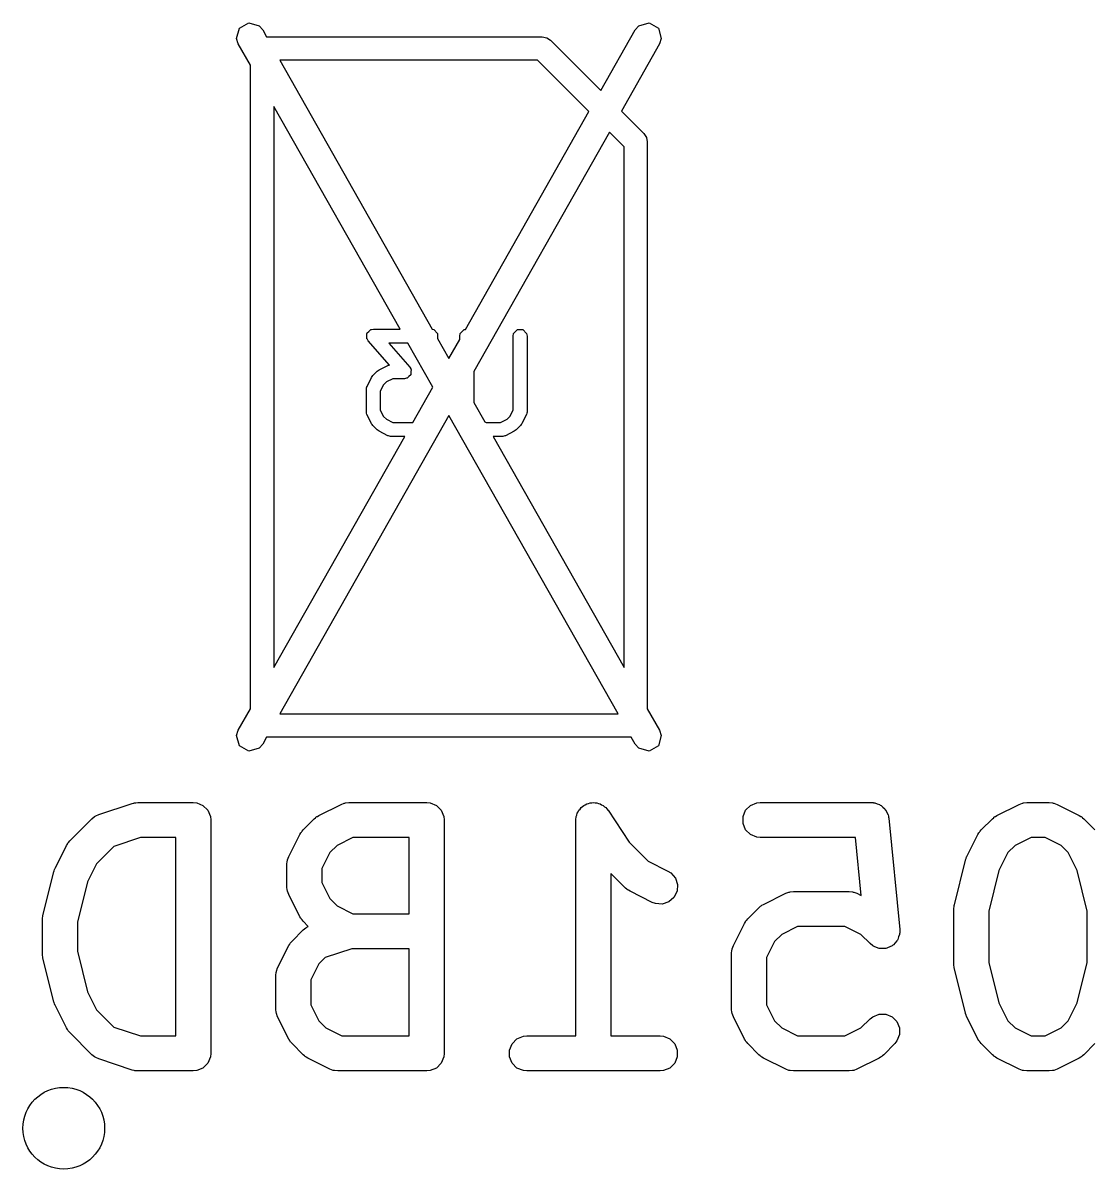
# Model space of a CAD drawing. Extents: x -0.08 to 1.99, y 0.07 to 3.69.
# Drawn here: x 1.0207 to 1.2008, y 3.1819 to 3.3752 of the extents above; entities that cross this region are included whole.
import ezdxf

# ---------------------------------------------------------------- set-up
doc = ezdxf.new("R2010")
doc.units = 0
doc.header["$MEASUREMENT"] = 0
doc.layers.add('BLACK', color=7, linetype='CONTINUOUS')

msp = doc.modelspace()

# ---------------------------------------------------------------- linework, layer by layer
at = {"layer": 'BLACK', "linetype": 'CONTINUOUS'}
for p, q in [((1.05719, 3.37429), (1.05877, 3.37518)), ((1.05877, 3.37518), (1.06051, 3.3747)), ((1.12453, 3.3747), (1.12627, 3.37518)), ((1.12627, 3.37518), (1.12785, 3.37429)), ((1.05671, 3.37255), (1.05719, 3.37429)), ((1.06051, 3.3747), (1.06111, 3.374)), ((1.06111, 3.374), (1.06177, 3.37283)), ((1.11814, 3.36378), (1.12393, 3.374)), ((1.12393, 3.374), (1.12453, 3.3747)), ((1.12785, 3.37429), (1.12833, 3.37255)), ((1.057, 3.37167), (1.05671, 3.37255)), ((1.05906, 3.36804), (1.057, 3.37167)), ((1.06177, 3.37283), (1.10827, 3.37283)), ((1.10827, 3.37283), (1.10902, 3.37268)), ((1.10902, 3.37268), (1.10966, 3.37226)), ((1.10966, 3.37226), (1.11814, 3.36378)), ((1.12804, 3.37167), (1.1216, 3.36031)), ((1.12833, 3.37255), (1.12804, 3.37167)), ((1.05906, 3.25952), (1.05906, 3.36804)), ((1.064, 3.3689), (1.08972, 3.32351)), ((1.10745, 3.3689), (1.064, 3.3689)), ((1.11612, 3.36023), (1.10745, 3.3689)), ((1.08427, 3.32355), (1.06299, 3.3611)), ((1.06299, 3.3611), (1.06299, 3.26646)), ((1.09529, 3.32346), (1.11612, 3.36023)), ((1.1216, 3.36031), (1.12541, 3.35651)), ((1.11959, 3.35676), (1.0967, 3.31637)), ((1.12205, 3.3543), (1.11959, 3.35676)), ((1.12541, 3.35651), (1.12583, 3.35587)), ((1.12583, 3.35587), (1.12583, 3.35587)), ((1.12583, 3.35587), (1.12598, 3.35512)), ((1.12205, 3.26646), (1.12205, 3.3543)), ((1.12598, 3.35512), (1.12598, 3.25952)), ((1.07868, 3.32282), (1.07871, 3.32285)), ((1.07868, 3.3224), (1.07868, 3.32282)), ((1.07871, 3.32289), (1.07903, 3.32316)), ((1.07871, 3.32285), (1.07871, 3.32289)), ((1.07903, 3.32316), (1.07932, 3.32346)), ((1.07932, 3.32346), (1.07937, 3.32347)), ((1.07937, 3.32347), (1.07939, 3.32348)), ((1.07939, 3.32348), (1.07944, 3.32348)), ((1.07944, 3.32348), (1.07977, 3.32355)), ((1.07977, 3.32355), (1.08427, 3.32355)), ((1.08972, 3.32351), (1.08997, 3.32346)), ((1.08997, 3.32346), (1.09061, 3.32282)), ((1.09061, 3.32282), (1.09061, 3.32194)), ((1.09434, 3.32237), (1.09443, 3.32282)), ((1.09443, 3.32282), (1.09507, 3.32346)), ((1.09507, 3.32346), (1.09529, 3.32346)), ((1.10334, 3.32237), (1.10343, 3.32282)), ((1.10343, 3.32282), (1.10407, 3.32346)), ((1.10407, 3.32346), (1.10497, 3.32346)), ((1.10497, 3.32346), (1.10561, 3.32282)), ((1.10561, 3.32282), (1.1057, 3.32237)), ((1.07865, 3.32199), (1.07868, 3.3224)), ((1.07868, 3.32194), (1.07865, 3.32199)), ((1.07868, 3.32191), (1.07868, 3.32194)), ((1.07871, 3.32188), (1.07868, 3.32191)), ((1.07888, 3.32159), (1.07871, 3.32188)), ((1.08247, 3.31749), (1.07888, 3.32159)), ((1.08237, 3.32118), (1.08591, 3.31714)), ((1.08561, 3.32118), (1.08237, 3.32118)), ((1.0898, 3.31378), (1.08561, 3.32118)), ((1.09061, 3.32194), (1.09252, 3.31857)), ((1.09252, 3.31857), (1.09434, 3.32178)), ((1.09434, 3.32178), (1.09434, 3.32237)), ((1.10334, 3.3099), (1.10334, 3.32237)), ((1.1057, 3.32237), (1.1057, 3.30962)), ((1.08074, 3.31667), (1.08224, 3.31742)), ((1.08224, 3.31742), (1.0823, 3.31744)), ((1.0823, 3.31744), (1.08232, 3.31746)), ((1.08232, 3.31746), (1.08247, 3.31749)), ((1.08591, 3.31714), (1.08608, 3.31685)), ((1.08608, 3.31685), (1.08611, 3.31682)), ((1.07871, 3.31389), (1.07946, 3.31539)), ((1.07946, 3.31539), (1.07958, 3.31554)), ((1.07958, 3.31554), (1.07969, 3.3157)), ((1.07969, 3.3157), (1.08044, 3.31645)), ((1.08044, 3.31645), (1.08059, 3.31656)), ((1.08059, 3.31656), (1.08074, 3.31667)), ((1.08305, 3.31518), (1.08197, 3.31465)), ((1.08502, 3.31518), (1.08305, 3.31518)), ((1.08535, 3.31525), (1.08502, 3.31518)), ((1.0854, 3.31525), (1.08535, 3.31525)), ((1.08542, 3.31526), (1.0854, 3.31525)), ((1.08547, 3.31527), (1.08542, 3.31526)), ((1.08577, 3.31557), (1.08547, 3.31527)), ((1.08608, 3.31584), (1.08577, 3.31557)), ((1.08611, 3.31591), (1.08608, 3.31588)), ((1.08608, 3.31588), (1.08608, 3.31584)), ((1.08611, 3.31682), (1.08611, 3.31679)), ((1.08611, 3.31679), (1.08614, 3.31674)), ((1.08614, 3.31674), (1.08611, 3.31633)), ((1.08611, 3.31633), (1.08611, 3.31591)), ((1.0967, 3.31637), (1.0967, 3.31119)), ((1.07859, 3.31345), (1.07864, 3.31363)), ((1.0786, 3.31342), (1.07859, 3.31345)), ((1.07859, 3.31337), (1.0786, 3.31342)), ((1.07859, 3.30962), (1.07859, 3.31337)), ((1.07864, 3.31363), (1.07868, 3.31382)), ((1.07868, 3.31382), (1.0787, 3.31384)), ((1.0787, 3.31384), (1.07871, 3.31389)), ((1.08149, 3.31417), (1.08095, 3.31309)), ((1.08095, 3.31309), (1.08095, 3.3099)), ((1.08197, 3.31465), (1.08149, 3.31417)), ((1.08642, 3.3078), (1.0898, 3.31378)), ((1.0967, 3.31119), (1.09856, 3.30792)), ((1.0786, 3.30956), (1.07859, 3.30962)), ((1.07859, 3.30953), (1.0786, 3.30956)), ((1.07864, 3.30935), (1.07859, 3.30953)), ((1.07868, 3.30916), (1.07864, 3.30935)), ((1.0787, 3.30915), (1.07868, 3.30916)), ((1.07871, 3.30909), (1.0787, 3.30915)), ((1.08095, 3.3099), (1.08149, 3.30882)), ((1.1028, 3.30882), (1.10334, 3.3099)), ((1.10559, 3.30915), (1.10557, 3.30909)), ((1.10561, 3.30916), (1.10559, 3.30915)), ((1.10565, 3.30935), (1.10561, 3.30916)), ((1.1057, 3.30953), (1.10565, 3.30935)), ((1.1057, 3.30962), (1.10569, 3.30956)), ((1.10569, 3.30956), (1.1057, 3.30953)), ((1.09252, 3.30899), (1.064, 3.25866)), ((1.07946, 3.30759), (1.07871, 3.30909)), ((1.07958, 3.30744), (1.07946, 3.30759)), ((1.07969, 3.30728), (1.07958, 3.30744)), ((1.08044, 3.30653), (1.07969, 3.30728)), ((1.08149, 3.30882), (1.08197, 3.30834)), ((1.08197, 3.30834), (1.08305, 3.3078)), ((1.08305, 3.3078), (1.08642, 3.3078)), ((1.12104, 3.25866), (1.09252, 3.30899)), ((1.09856, 3.30792), (1.0988, 3.3078)), ((1.0988, 3.3078), (1.10124, 3.3078)), ((1.10124, 3.3078), (1.10232, 3.30834)), ((1.10232, 3.30834), (1.1028, 3.30882)), ((1.1046, 3.30728), (1.10385, 3.30653)), ((1.10471, 3.30744), (1.1046, 3.30728)), ((1.10482, 3.30759), (1.10471, 3.30744)), ((1.10557, 3.30909), (1.10482, 3.30759)), ((1.06299, 3.26646), (1.08508, 3.30544)), ((1.08059, 3.30643), (1.08044, 3.30653)), ((1.08074, 3.30631), (1.08059, 3.30643)), ((1.08224, 3.30556), (1.08074, 3.30631)), ((1.0823, 3.30555), (1.08224, 3.30556)), ((1.08232, 3.30553), (1.0823, 3.30555)), ((1.0825, 3.30549), (1.08232, 3.30553)), ((1.08269, 3.30544), (1.0825, 3.30549)), ((1.08271, 3.30545), (1.08269, 3.30544)), ((1.08277, 3.30544), (1.08271, 3.30545)), ((1.08508, 3.30544), (1.08277, 3.30544)), ((1.10152, 3.30544), (1.09996, 3.30544)), ((1.09996, 3.30544), (1.12205, 3.26646)), ((1.10158, 3.30545), (1.10152, 3.30544)), ((1.1016, 3.30544), (1.10158, 3.30545)), ((1.10178, 3.30549), (1.1016, 3.30544)), ((1.10197, 3.30553), (1.10178, 3.30549)), ((1.10199, 3.30555), (1.10197, 3.30553)), ((1.10205, 3.30556), (1.10199, 3.30555)), ((1.10355, 3.30631), (1.10205, 3.30556)), ((1.1037, 3.30643), (1.10355, 3.30631)), ((1.10385, 3.30653), (1.1037, 3.30643)), ((1.057, 3.25589), (1.05906, 3.25952)), ((1.12598, 3.25952), (1.12804, 3.25589)), ((1.064, 3.25866), (1.12104, 3.25866)), ((1.05671, 3.25501), (1.057, 3.25589)), ((1.05719, 3.25327), (1.05671, 3.25501)), ((1.12833, 3.25501), (1.12785, 3.25327)), ((1.12804, 3.25589), (1.12833, 3.25501)), ((1.05877, 3.25238), (1.05719, 3.25327)), ((1.06111, 3.25356), (1.06051, 3.25286)), ((1.06177, 3.25472), (1.06111, 3.25356)), ((1.12327, 3.25472), (1.06177, 3.25472)), ((1.12393, 3.25356), (1.12327, 3.25472)), ((1.12453, 3.25286), (1.12393, 3.25356)), ((1.12785, 3.25327), (1.12627, 3.25238)), ((1.06051, 3.25286), (1.05877, 3.25238)), ((1.12627, 3.25238), (1.12453, 3.25286)), ((1.03347, 3.24168), (1.03909, 3.24356)), ((1.03909, 3.24356), (1.03938, 3.24362)), ((1.03938, 3.24362), (1.03945, 3.24365)), ((1.03945, 3.24365), (1.03955, 3.24366)), ((1.03955, 3.24366), (1.03966, 3.24368)), ((1.03966, 3.24368), (1.03973, 3.24368)), ((1.03973, 3.24368), (1.04003, 3.24371)), ((1.04003, 3.24371), (1.0494, 3.24371)), ((1.0494, 3.24371), (1.04998, 3.24365)), ((1.04998, 3.24365), (1.05104, 3.24321)), ((1.07058, 3.24152), (1.07433, 3.2434)), ((1.07433, 3.2434), (1.07487, 3.2436)), ((1.07487, 3.2436), (1.07497, 3.24361)), ((1.07497, 3.24361), (1.07507, 3.24365)), ((1.07507, 3.24365), (1.07565, 3.24371)), ((1.07565, 3.24371), (1.08877, 3.24371)), ((1.08877, 3.24371), (1.08935, 3.24365)), ((1.08935, 3.24365), (1.09041, 3.24321)), ((1.11552, 3.24332), (1.11576, 3.24348)), ((1.11576, 3.24348), (1.11605, 3.24354)), ((1.11605, 3.24354), (1.11632, 3.24365)), ((1.11632, 3.24365), (1.11661, 3.24365)), ((1.11661, 3.24365), (1.11689, 3.24371)), ((1.11689, 3.24371), (1.11718, 3.24365)), ((1.11718, 3.24365), (1.11747, 3.24365)), ((1.11747, 3.24365), (1.11774, 3.24354)), ((1.11774, 3.24354), (1.11802, 3.24348)), ((1.11802, 3.24348), (1.11826, 3.24332)), ((1.14337, 3.24321), (1.14444, 3.24365)), ((1.14444, 3.24365), (1.14501, 3.24371)), ((1.14501, 3.24371), (1.16376, 3.24371)), ((1.16376, 3.24371), (1.16397, 3.24369)), ((1.16397, 3.24369), (1.16405, 3.24369)), ((1.16405, 3.24369), (1.16412, 3.24367)), ((1.16412, 3.24367), (1.16434, 3.24365)), ((1.16434, 3.24365), (1.16474, 3.24349)), ((1.16474, 3.24349), (1.16515, 3.24336)), ((1.18494, 3.24152), (1.18869, 3.2434)), ((1.18869, 3.2434), (1.18923, 3.2436)), ((1.18923, 3.2436), (1.18933, 3.24361)), ((1.18933, 3.24361), (1.18943, 3.24365)), ((1.18943, 3.24365), (1.19001, 3.24371)), ((1.19001, 3.24371), (1.19376, 3.24371)), ((1.19376, 3.24371), (1.19433, 3.24365)), ((1.19433, 3.24365), (1.19443, 3.24361)), ((1.19443, 3.24361), (1.19454, 3.2436)), ((1.19454, 3.2436), (1.19508, 3.2434)), ((1.19508, 3.2434), (1.19883, 3.24152)), ((1.03294, 3.24145), (1.03347, 3.24168)), ((1.05104, 3.24321), (1.05186, 3.2424)), ((1.05186, 3.2424), (1.0523, 3.24133)), ((1.07033, 3.24137), (1.07058, 3.24152)), ((1.09041, 3.24321), (1.09123, 3.2424)), ((1.09123, 3.2424), (1.09167, 3.24133)), ((1.114, 3.24133), (1.11411, 3.2416)), ((1.11411, 3.2416), (1.11416, 3.24189)), ((1.11416, 3.24189), (1.11433, 3.24213)), ((1.11433, 3.24213), (1.11444, 3.2424)), ((1.11444, 3.2424), (1.11464, 3.2426)), ((1.11464, 3.2426), (1.11481, 3.24285)), ((1.11481, 3.24285), (1.11505, 3.24301)), ((1.11505, 3.24301), (1.11525, 3.24321)), ((1.11525, 3.24321), (1.11552, 3.24332)), ((1.11826, 3.24332), (1.11853, 3.24321)), ((1.11853, 3.24321), (1.11874, 3.243)), ((1.11874, 3.243), (1.11898, 3.24284)), ((1.11898, 3.24284), (1.11934, 3.2424)), ((1.11934, 3.2424), (1.11935, 3.2424)), ((1.11935, 3.2424), (1.11935, 3.24239)), ((1.11935, 3.24239), (1.11935, 3.24239)), ((1.11935, 3.24239), (1.12294, 3.23701)), ((1.14212, 3.24133), (1.14256, 3.2424)), ((1.14256, 3.2424), (1.14337, 3.24321)), ((1.16515, 3.24336), (1.16526, 3.24327)), ((1.16526, 3.24327), (1.1654, 3.24321)), ((1.1654, 3.24321), (1.16571, 3.24291)), ((1.16571, 3.24291), (1.16604, 3.24263)), ((1.16604, 3.24263), (1.16611, 3.2425)), ((1.16611, 3.2425), (1.16622, 3.2424)), ((1.16622, 3.2424), (1.16638, 3.242)), ((1.16638, 3.242), (1.16659, 3.24162)), ((1.16659, 3.24162), (1.16663, 3.2414)), ((1.18469, 3.24137), (1.18494, 3.24152)), ((1.19883, 3.24152), (1.19908, 3.24137)), ((1.02856, 3.23722), (1.03231, 3.24097)), ((1.03231, 3.24097), (1.03276, 3.24134)), ((1.03276, 3.24134), (1.03286, 3.24138)), ((1.03286, 3.24138), (1.03294, 3.24145)), ((1.0523, 3.24133), (1.05235, 3.24076)), ((1.05235, 3.24076), (1.05235, 3.20139)), ((1.06793, 3.23909), (1.06981, 3.24097)), ((1.06981, 3.24097), (1.07004, 3.24115)), ((1.07004, 3.24115), (1.07009, 3.24121)), ((1.07009, 3.24121), (1.07018, 3.24127)), ((1.07018, 3.24127), (1.07026, 3.24134)), ((1.07026, 3.24134), (1.07033, 3.24137)), ((1.09167, 3.24133), (1.09172, 3.24076)), ((1.09172, 3.24076), (1.09172, 3.20139)), ((1.11394, 3.24076), (1.114, 3.24133)), ((1.11394, 3.20434), (1.11394, 3.24076)), ((1.11394, 3.24076), (1.11394, 3.24076)), ((1.11394, 3.24076), (1.11394, 3.24076)), ((1.11394, 3.24076), (1.11394, 3.24076)), ((1.14212, 3.24018), (1.14212, 3.24133)), ((1.14256, 3.23911), (1.14212, 3.24018)), ((1.16663, 3.2414), (1.16666, 3.24133)), ((1.16666, 3.24133), (1.16666, 3.24126)), ((1.16666, 3.24126), (1.1667, 3.24105)), ((1.1667, 3.24105), (1.16857, 3.2223)), ((1.1823, 3.23909), (1.18417, 3.24097)), ((1.18417, 3.24097), (1.1844, 3.24115)), ((1.1844, 3.24115), (1.18445, 3.24121)), ((1.18445, 3.24121), (1.18454, 3.24127)), ((1.18454, 3.24127), (1.18462, 3.24134)), ((1.18462, 3.24134), (1.18469, 3.24137)), ((1.19908, 3.24137), (1.19915, 3.24134)), ((1.19915, 3.24134), (1.19923, 3.24127)), ((1.19923, 3.24127), (1.19932, 3.24121)), ((1.19932, 3.24121), (1.19937, 3.24115)), ((1.19937, 3.24115), (1.19959, 3.24097)), ((1.19959, 3.24097), (1.20147, 3.23909)), ((1.04051, 3.2378), (1.036, 3.2363)), ((1.04645, 3.2378), (1.04051, 3.2378)), ((1.04645, 3.20434), (1.04645, 3.2378)), ((1.06551, 3.23458), (1.06738, 3.23833)), ((1.06738, 3.23833), (1.06754, 3.23857)), ((1.06754, 3.23857), (1.06757, 3.23865)), ((1.06757, 3.23865), (1.06763, 3.23873)), ((1.06763, 3.23873), (1.06769, 3.23882)), ((1.06769, 3.23882), (1.06775, 3.23887)), ((1.06775, 3.23887), (1.06793, 3.23909)), ((1.07634, 3.2378), (1.07365, 3.23645)), ((1.08582, 3.2378), (1.07634, 3.2378)), ((1.08582, 3.22496), (1.08582, 3.2378)), ((1.14337, 3.2383), (1.14256, 3.23911)), ((1.14444, 3.23786), (1.14337, 3.2383)), ((1.14501, 3.2378), (1.14444, 3.23786)), ((1.16109, 3.2378), (1.14501, 3.2378)), ((1.16207, 3.22803), (1.16109, 3.2378)), ((1.17987, 3.23458), (1.18174, 3.23833)), ((1.18174, 3.23833), (1.1819, 3.23857)), ((1.1819, 3.23857), (1.18193, 3.23865)), ((1.18193, 3.23865), (1.18199, 3.23873)), ((1.18199, 3.23873), (1.18205, 3.23882)), ((1.18205, 3.23882), (1.18211, 3.23887)), ((1.18211, 3.23887), (1.1823, 3.23909)), ((1.1907, 3.2378), (1.18801, 3.23645)), ((1.19306, 3.2378), (1.1907, 3.2378)), ((1.19576, 3.23645), (1.19306, 3.2378)), ((1.02614, 3.2327), (1.02801, 3.23645)), ((1.02801, 3.23645), (1.02817, 3.2367)), ((1.02817, 3.2367), (1.0282, 3.23677)), ((1.0282, 3.23677), (1.02826, 3.23685)), ((1.02826, 3.23685), (1.02832, 3.23694)), ((1.02832, 3.23694), (1.02838, 3.23699)), ((1.02838, 3.23699), (1.02856, 3.23722)), ((1.036, 3.2363), (1.03308, 3.23338)), ((1.07365, 3.23645), (1.07245, 3.23526)), ((1.12294, 3.23701), (1.12614, 3.23381)), ((1.18801, 3.23645), (1.18681, 3.23526)), ((1.19695, 3.23526), (1.19576, 3.23645)), ((1.06519, 3.23326), (1.06525, 3.23383)), ((1.06525, 3.23383), (1.06529, 3.23393)), ((1.06529, 3.23393), (1.0653, 3.23404)), ((1.0653, 3.23404), (1.06551, 3.23458)), ((1.07245, 3.23526), (1.0711, 3.23256)), ((1.12614, 3.23381), (1.12946, 3.23215)), ((1.17777, 3.22647), (1.17964, 3.23397)), ((1.17964, 3.23397), (1.17966, 3.23401)), ((1.17966, 3.23404), (1.17975, 3.23428)), ((1.17966, 3.23401), (1.17966, 3.23404)), ((1.17975, 3.23428), (1.17984, 3.23452)), ((1.17984, 3.23452), (1.17985, 3.23453)), ((1.17985, 3.23453), (1.17987, 3.23458)), ((1.18681, 3.23526), (1.18529, 3.23223)), ((1.19847, 3.23223), (1.19695, 3.23526)), ((1.02404, 3.2246), (1.02591, 3.2321)), ((1.02591, 3.2321), (1.02593, 3.23214)), ((1.02593, 3.23216), (1.02602, 3.2324)), ((1.02593, 3.23214), (1.02593, 3.23216)), ((1.02602, 3.2324), (1.02611, 3.23264)), ((1.02611, 3.23264), (1.02612, 3.23266)), ((1.02612, 3.23266), (1.02614, 3.2327)), ((1.03308, 3.23338), (1.03156, 3.23035)), ((1.06519, 3.22951), (1.06519, 3.23326)), ((1.0711, 3.23256), (1.0711, 3.2302)), ((1.12946, 3.23215), (1.12995, 3.23184)), ((1.12995, 3.23184), (1.13071, 3.23097)), ((1.18529, 3.23223), (1.18359, 3.22539)), ((1.20018, 3.22539), (1.19847, 3.23223)), ((1.03156, 3.23035), (1.02986, 3.22352)), ((1.0711, 3.2302), (1.07245, 3.22751)), ((1.1223, 3.22929), (1.11984, 3.23175)), ((1.11984, 3.23175), (1.11984, 3.20434)), ((1.13071, 3.23097), (1.13107, 3.22988)), ((1.13107, 3.22988), (1.13099, 3.22873)), ((1.06525, 3.22893), (1.06519, 3.22951)), ((1.06529, 3.22883), (1.06525, 3.22893)), ((1.0653, 3.22873), (1.06529, 3.22883)), ((1.06551, 3.22819), (1.0653, 3.22873)), ((1.06738, 3.22444), (1.06551, 3.22819)), ((1.12253, 3.22911), (1.1223, 3.22929)), ((1.12258, 3.22905), (1.12253, 3.22911)), ((1.12267, 3.22899), (1.12258, 3.22905)), ((1.12275, 3.22893), (1.12267, 3.22899)), ((1.12282, 3.2289), (1.12275, 3.22893)), ((1.12307, 3.22874), (1.12282, 3.2289)), ((1.12682, 3.22687), (1.12307, 3.22874)), ((1.13099, 3.22873), (1.13047, 3.2277)), ((1.14557, 3.22652), (1.14932, 3.2284)), ((1.14932, 3.2284), (1.14986, 3.2286)), ((1.14986, 3.2286), (1.14996, 3.22861)), ((1.14996, 3.22861), (1.15006, 3.22865)), ((1.15006, 3.22865), (1.15064, 3.22871)), ((1.15064, 3.22871), (1.16001, 3.22871)), ((1.16001, 3.22871), (1.16059, 3.22865)), ((1.16059, 3.22865), (1.16069, 3.22861)), ((1.16069, 3.22861), (1.16079, 3.2286)), ((1.16079, 3.2286), (1.16133, 3.2284)), ((1.16133, 3.2284), (1.16207, 3.22803)), ((1.07245, 3.22751), (1.07365, 3.22631)), ((1.07365, 3.22631), (1.07634, 3.22496)), ((1.12736, 3.22666), (1.12682, 3.22687)), ((1.12851, 3.22658), (1.12736, 3.22666)), ((1.1296, 3.22694), (1.12851, 3.22658)), ((1.13047, 3.2277), (1.1296, 3.22694)), ((1.1448, 3.22597), (1.14503, 3.22616)), ((1.14503, 3.22616), (1.14508, 3.22621)), ((1.14508, 3.22621), (1.14517, 3.22627)), ((1.14517, 3.22627), (1.14525, 3.22634)), ((1.14525, 3.22634), (1.14532, 3.22637)), ((1.14532, 3.22637), (1.14557, 3.22652)), ((1.17768, 3.2259), (1.17772, 3.22612)), ((1.17772, 3.22612), (1.17774, 3.22633)), ((1.17774, 3.22633), (1.17775, 3.22637)), ((1.17775, 3.22637), (1.17777, 3.22647)), ((1.02395, 3.22403), (1.02399, 3.22424)), ((1.02399, 3.22424), (1.02401, 3.22446)), ((1.02401, 3.22446), (1.02402, 3.2245)), ((1.02402, 3.2245), (1.02404, 3.2246)), ((1.06754, 3.22419), (1.06738, 3.22444)), ((1.06757, 3.22412), (1.06754, 3.22419)), ((1.06763, 3.22404), (1.06757, 3.22412)), ((1.07634, 3.22496), (1.08582, 3.22496)), ((1.14274, 3.22387), (1.14293, 3.2241)), ((1.14293, 3.2241), (1.1448, 3.22597)), ((1.17769, 3.22586), (1.17768, 3.2259)), ((1.17768, 3.22576), (1.17769, 3.22586)), ((1.17768, 3.21638), (1.17768, 3.22576)), ((1.18359, 3.22539), (1.18359, 3.21675)), ((1.20018, 3.21675), (1.20018, 3.22539)), ((1.02396, 3.22398), (1.02395, 3.22403)), ((1.02395, 3.22388), (1.02396, 3.22398)), ((1.02395, 3.21826), (1.02395, 3.22388)), ((1.02986, 3.22352), (1.02986, 3.21862)), ((1.06606, 3.22035), (1.06793, 3.22222)), ((1.06769, 3.22395), (1.06763, 3.22404)), ((1.06775, 3.2239), (1.06769, 3.22395)), ((1.06793, 3.22367), (1.06775, 3.2239)), ((1.0688, 3.2228), (1.06793, 3.22367)), ((1.06793, 3.22222), (1.06838, 3.22259)), ((1.06838, 3.22259), (1.06848, 3.22263)), ((1.06848, 3.22263), (1.06856, 3.2227)), ((1.06856, 3.2227), (1.0688, 3.2228)), ((1.1405, 3.21958), (1.14237, 3.22333)), ((1.14237, 3.22333), (1.14253, 3.22358)), ((1.14253, 3.22358), (1.14256, 3.22365)), ((1.14256, 3.22365), (1.14262, 3.22373)), ((1.14262, 3.22373), (1.14268, 3.22382)), ((1.14268, 3.22382), (1.14274, 3.22387)), ((1.15133, 3.2228), (1.14864, 3.22146)), ((1.15931, 3.2228), (1.15133, 3.2228)), ((1.16201, 3.22146), (1.15931, 3.2228)), ((1.16857, 3.2223), (1.16857, 3.22172)), ((1.06587, 3.22012), (1.06606, 3.22035)), ((1.14744, 3.22026), (1.14609, 3.21756)), ((1.14864, 3.22146), (1.14744, 3.22026)), ((1.16355, 3.21992), (1.16201, 3.22146)), ((1.16809, 3.22037), (1.16779, 3.22006)), ((1.16815, 3.2205), (1.16809, 3.22037)), ((1.16824, 3.22062), (1.16815, 3.2205)), ((1.16837, 3.22103), (1.16824, 3.22062)), ((1.16853, 3.22143), (1.16837, 3.22103)), ((1.16857, 3.22172), (1.16853, 3.22158)), ((1.16853, 3.22158), (1.16853, 3.22143)), ((1.02986, 3.21862), (1.03156, 3.21179)), ((1.06363, 3.21583), (1.06551, 3.21958)), ((1.06551, 3.21958), (1.06566, 3.21983)), ((1.06566, 3.21983), (1.06569, 3.2199)), ((1.06569, 3.2199), (1.06576, 3.21998)), ((1.06576, 3.21998), (1.06582, 3.22007)), ((1.06582, 3.22007), (1.06587, 3.22012)), ((1.07613, 3.21905), (1.07162, 3.21755)), ((1.08582, 3.21905), (1.07613, 3.21905)), ((1.08582, 3.20434), (1.08582, 3.21905)), ((1.14019, 3.21826), (1.14024, 3.21883)), ((1.14024, 3.21883), (1.14028, 3.21893)), ((1.14028, 3.21893), (1.14029, 3.21904)), ((1.14029, 3.21904), (1.1405, 3.21958)), ((1.164, 3.21955), (1.16355, 3.21992)), ((1.16413, 3.2195), (1.164, 3.21955)), ((1.16425, 3.2194), (1.16413, 3.2195)), ((1.16466, 3.21928), (1.16425, 3.2194)), ((1.16506, 3.21911), (1.16466, 3.21928)), ((1.16521, 3.21911), (1.16506, 3.21911)), ((1.16535, 3.21907), (1.16521, 3.21911)), ((1.16578, 3.21911), (1.16535, 3.21907)), ((1.16621, 3.21911), (1.16578, 3.21911)), ((1.16635, 3.21917), (1.16621, 3.21911)), ((1.1665, 3.21918), (1.16635, 3.21917)), ((1.16688, 3.21939), (1.1665, 3.21918)), ((1.16728, 3.21955), (1.16688, 3.21939)), ((1.16738, 3.21966), (1.16728, 3.21955)), ((1.16751, 3.21973), (1.16738, 3.21966)), ((1.16779, 3.22006), (1.16751, 3.21973)), ((1.02396, 3.21816), (1.02395, 3.21826)), ((1.02395, 3.21811), (1.02396, 3.21816)), ((1.02399, 3.2179), (1.02395, 3.21811)), ((1.02401, 3.21768), (1.02399, 3.2179)), ((1.02402, 3.21764), (1.02401, 3.21768)), ((1.02404, 3.21754), (1.02402, 3.21764)), ((1.02591, 3.21004), (1.02404, 3.21754)), ((1.07057, 3.21651), (1.06923, 3.21381)), ((1.07162, 3.21755), (1.07057, 3.21651)), ((1.14019, 3.20888), (1.14019, 3.21826)), ((1.14609, 3.21756), (1.14609, 3.20958)), ((1.17769, 3.21628), (1.17768, 3.21638)), ((1.18359, 3.21675), (1.18529, 3.20991)), ((1.19847, 3.20991), (1.20018, 3.21675)), ((1.06332, 3.21451), (1.06338, 3.21508)), ((1.06332, 3.20888), (1.06332, 3.21451)), ((1.06338, 3.21508), (1.06342, 3.21518)), ((1.06342, 3.21518), (1.06343, 3.21529)), ((1.06343, 3.21529), (1.06363, 3.21583)), ((1.17768, 3.21624), (1.17769, 3.21628)), ((1.17772, 3.21602), (1.17768, 3.21624)), ((1.17774, 3.21581), (1.17772, 3.21602)), ((1.17775, 3.21577), (1.17774, 3.21581)), ((1.17777, 3.21567), (1.17775, 3.21577)), ((1.17964, 3.20817), (1.17777, 3.21567)), ((1.06923, 3.21381), (1.06923, 3.20958)), ((1.03156, 3.21179), (1.03308, 3.20876)), ((1.02593, 3.21), (1.02591, 3.21004)), ((1.02593, 3.20998), (1.02593, 3.21)), ((1.02602, 3.20974), (1.02593, 3.20998)), ((1.02611, 3.2095), (1.02602, 3.20974)), ((1.02612, 3.20948), (1.02611, 3.2095)), ((1.02614, 3.20944), (1.02612, 3.20948)), ((1.02801, 3.20569), (1.02614, 3.20944)), ((1.03308, 3.20876), (1.036, 3.20584)), ((1.06338, 3.20831), (1.06332, 3.20888)), ((1.06923, 3.20958), (1.07057, 3.20688)), ((1.14024, 3.20831), (1.14019, 3.20888)), ((1.14609, 3.20958), (1.14744, 3.20688)), ((1.18529, 3.20991), (1.18681, 3.20688)), ((1.19695, 3.20688), (1.19847, 3.20991)), ((1.06342, 3.20821), (1.06338, 3.20831)), ((1.06343, 3.2081), (1.06342, 3.20821)), ((1.06363, 3.20756), (1.06343, 3.2081)), ((1.06551, 3.20381), (1.06363, 3.20756)), ((1.07057, 3.20688), (1.07177, 3.20569)), ((1.14028, 3.20821), (1.14024, 3.20831)), ((1.14029, 3.2081), (1.14028, 3.20821)), ((1.1405, 3.20756), (1.14029, 3.2081)), ((1.14237, 3.20381), (1.1405, 3.20756)), ((1.14744, 3.20688), (1.14864, 3.20569)), ((1.16201, 3.20569), (1.16355, 3.20722)), ((1.16355, 3.20722), (1.164, 3.20759)), ((1.164, 3.20759), (1.16506, 3.20803)), ((1.16506, 3.20803), (1.16621, 3.20803)), ((1.16621, 3.20803), (1.16728, 3.20759)), ((1.16728, 3.20759), (1.16809, 3.20678)), ((1.16809, 3.20678), (1.16853, 3.20571)), ((1.17966, 3.20813), (1.17964, 3.20817)), ((1.17966, 3.2081), (1.17966, 3.20813)), ((1.17975, 3.20786), (1.17966, 3.2081)), ((1.17984, 3.20762), (1.17975, 3.20786)), ((1.17985, 3.20761), (1.17984, 3.20762)), ((1.17987, 3.20756), (1.17985, 3.20761)), ((1.18174, 3.20381), (1.17987, 3.20756)), ((1.18681, 3.20688), (1.18801, 3.20569)), ((1.19576, 3.20569), (1.19695, 3.20688)), ((1.02817, 3.20544), (1.02801, 3.20569)), ((1.0282, 3.20537), (1.02817, 3.20544)), ((1.02826, 3.20529), (1.0282, 3.20537)), ((1.02832, 3.2052), (1.02826, 3.20529)), ((1.02838, 3.20515), (1.02832, 3.2052)), ((1.02856, 3.20492), (1.02838, 3.20515)), ((1.03231, 3.20117), (1.02856, 3.20492)), ((1.036, 3.20584), (1.04051, 3.20434)), ((1.07177, 3.20569), (1.07447, 3.20434)), ((1.14864, 3.20569), (1.15133, 3.20434)), ((1.15931, 3.20434), (1.16201, 3.20569)), ((1.16853, 3.20571), (1.16853, 3.20456)), ((1.18801, 3.20569), (1.1907, 3.20434)), ((1.19306, 3.20434), (1.19576, 3.20569)), ((1.04051, 3.20434), (1.04645, 3.20434)), ((1.06566, 3.20357), (1.06551, 3.20381)), ((1.06569, 3.20349), (1.06566, 3.20357)), ((1.06576, 3.20341), (1.06569, 3.20349)), ((1.06582, 3.20332), (1.06576, 3.20341)), ((1.06587, 3.20327), (1.06582, 3.20332)), ((1.06606, 3.20305), (1.06587, 3.20327)), ((1.06793, 3.20117), (1.06606, 3.20305)), ((1.07447, 3.20434), (1.08582, 3.20434)), ((1.10275, 3.20196), (1.10319, 3.20303)), ((1.10319, 3.20303), (1.104, 3.20384)), ((1.104, 3.20384), (1.10507, 3.20428)), ((1.10507, 3.20428), (1.10564, 3.20434)), ((1.10564, 3.20434), (1.11394, 3.20434)), ((1.11984, 3.20434), (1.12814, 3.20434)), ((1.12814, 3.20434), (1.12872, 3.20428)), ((1.12872, 3.20428), (1.12978, 3.20384)), ((1.12978, 3.20384), (1.1306, 3.20303)), ((1.1306, 3.20303), (1.13104, 3.20196)), ((1.14253, 3.20357), (1.14237, 3.20381)), ((1.14256, 3.20349), (1.14253, 3.20357)), ((1.14262, 3.20341), (1.14256, 3.20349)), ((1.14268, 3.20332), (1.14262, 3.20341)), ((1.14274, 3.20327), (1.14268, 3.20332)), ((1.14293, 3.20305), (1.14274, 3.20327)), ((1.1448, 3.20117), (1.14293, 3.20305)), ((1.15133, 3.20434), (1.15931, 3.20434)), ((1.16772, 3.20305), (1.16585, 3.20117)), ((1.16809, 3.20349), (1.16772, 3.20305)), ((1.16853, 3.20456), (1.16809, 3.20349)), ((1.1819, 3.20357), (1.18174, 3.20381)), ((1.18193, 3.20349), (1.1819, 3.20357)), ((1.18199, 3.20341), (1.18193, 3.20349)), ((1.18205, 3.20332), (1.18199, 3.20341)), ((1.18211, 3.20327), (1.18205, 3.20332)), ((1.1823, 3.20305), (1.18211, 3.20327)), ((1.18417, 3.20117), (1.1823, 3.20305)), ((1.1907, 3.20434), (1.19306, 3.20434)), ((1.20147, 3.20305), (1.19959, 3.20117)), ((1.03276, 3.2008), (1.03231, 3.20117)), ((1.05235, 3.20139), (1.0523, 3.20081)), ((1.06816, 3.20099), (1.06793, 3.20117)), ((1.06821, 3.20093), (1.06816, 3.20099)), ((1.0683, 3.20087), (1.06821, 3.20093)), ((1.06838, 3.2008), (1.0683, 3.20087)), ((1.09172, 3.20139), (1.09167, 3.20081)), ((1.10275, 3.20081), (1.10275, 3.20196)), ((1.13104, 3.20196), (1.13104, 3.20081)), ((1.14503, 3.20099), (1.1448, 3.20117)), ((1.14508, 3.20093), (1.14503, 3.20099)), ((1.14517, 3.20087), (1.14508, 3.20093)), ((1.14525, 3.2008), (1.14517, 3.20087)), ((1.16548, 3.20087), (1.1654, 3.2008)), ((1.16557, 3.20093), (1.16548, 3.20087)), ((1.16562, 3.20099), (1.16557, 3.20093)), ((1.16585, 3.20117), (1.16562, 3.20099)), ((1.1844, 3.20099), (1.18417, 3.20117)), ((1.18445, 3.20093), (1.1844, 3.20099)), ((1.18454, 3.20087), (1.18445, 3.20093)), ((1.18462, 3.2008), (1.18454, 3.20087)), ((1.19923, 3.20087), (1.19915, 3.2008)), ((1.19932, 3.20093), (1.19923, 3.20087)), ((1.19937, 3.20099), (1.19932, 3.20093)), ((1.19959, 3.20117), (1.19937, 3.20099)), ((1.03286, 3.20076), (1.03276, 3.2008)), ((1.03294, 3.20069), (1.03286, 3.20076)), ((1.03347, 3.20046), (1.03294, 3.20069)), ((1.03909, 3.19858), (1.03347, 3.20046)), ((1.05186, 3.19974), (1.05104, 3.19893)), ((1.0523, 3.20081), (1.05186, 3.19974)), ((1.06845, 3.20077), (1.06838, 3.2008)), ((1.0687, 3.20062), (1.06845, 3.20077)), ((1.07245, 3.19874), (1.0687, 3.20062)), ((1.09123, 3.19974), (1.09041, 3.19893)), ((1.09167, 3.20081), (1.09123, 3.19974)), ((1.10319, 3.19974), (1.10275, 3.20081)), ((1.104, 3.19893), (1.10319, 3.19974)), ((1.1306, 3.19974), (1.12978, 3.19893)), ((1.13104, 3.20081), (1.1306, 3.19974)), ((1.14532, 3.20077), (1.14525, 3.2008)), ((1.14557, 3.20062), (1.14532, 3.20077)), ((1.14932, 3.19874), (1.14557, 3.20062)), ((1.16508, 3.20062), (1.16133, 3.19874)), ((1.16533, 3.20077), (1.16508, 3.20062)), ((1.1654, 3.2008), (1.16533, 3.20077)), ((1.18469, 3.20077), (1.18462, 3.2008)), ((1.18494, 3.20062), (1.18469, 3.20077)), ((1.18869, 3.19874), (1.18494, 3.20062)), ((1.19883, 3.20062), (1.19508, 3.19874)), ((1.19908, 3.20077), (1.19883, 3.20062)), ((1.19915, 3.2008), (1.19908, 3.20077)), ((1.03938, 3.19852), (1.03909, 3.19858)), ((1.03945, 3.19849), (1.03938, 3.19852)), ((1.03955, 3.19848), (1.03945, 3.19849)), ((1.03966, 3.19846), (1.03955, 3.19848)), ((1.03973, 3.19846), (1.03966, 3.19846)), ((1.04003, 3.19843), (1.03973, 3.19846)), ((1.0494, 3.19843), (1.04003, 3.19843)), ((1.04998, 3.19849), (1.0494, 3.19843)), ((1.05104, 3.19893), (1.04998, 3.19849)), ((1.07299, 3.19854), (1.07245, 3.19874)), ((1.0731, 3.19853), (1.07299, 3.19854)), ((1.0732, 3.19849), (1.0731, 3.19853)), ((1.07377, 3.19843), (1.0732, 3.19849)), ((1.08877, 3.19843), (1.07377, 3.19843)), ((1.08935, 3.19849), (1.08877, 3.19843)), ((1.09041, 3.19893), (1.08935, 3.19849)), ((1.10507, 3.19849), (1.104, 3.19893)), ((1.10564, 3.19843), (1.10507, 3.19849)), ((1.12814, 3.19843), (1.10564, 3.19843)), ((1.12872, 3.19849), (1.12814, 3.19843)), ((1.12978, 3.19893), (1.12872, 3.19849)), ((1.14986, 3.19854), (1.14932, 3.19874)), ((1.14996, 3.19853), (1.14986, 3.19854)), ((1.15006, 3.19849), (1.14996, 3.19853)), ((1.15064, 3.19843), (1.15006, 3.19849)), ((1.16001, 3.19843), (1.15064, 3.19843)), ((1.16059, 3.19849), (1.16001, 3.19843)), ((1.16069, 3.19853), (1.16059, 3.19849)), ((1.16079, 3.19854), (1.16069, 3.19853)), ((1.16133, 3.19874), (1.16079, 3.19854)), ((1.18923, 3.19854), (1.18869, 3.19874)), ((1.18933, 3.19853), (1.18923, 3.19854)), ((1.18943, 3.19849), (1.18933, 3.19853)), ((1.19001, 3.19843), (1.18943, 3.19849)), ((1.19376, 3.19843), (1.19001, 3.19843)), ((1.19433, 3.19849), (1.19376, 3.19843)), ((1.19443, 3.19853), (1.19433, 3.19849)), ((1.19454, 3.19854), (1.19443, 3.19853)), ((1.19508, 3.19874), (1.19454, 3.19854))]:
    msp.add_line(p, q, dxfattribs=at)
at = {"layer": 'BLACK'}
msp.add_circle((1.02756, 3.18878), 0.00689, dxfattribs=at)

doc.saveas('drawing.dxf')
